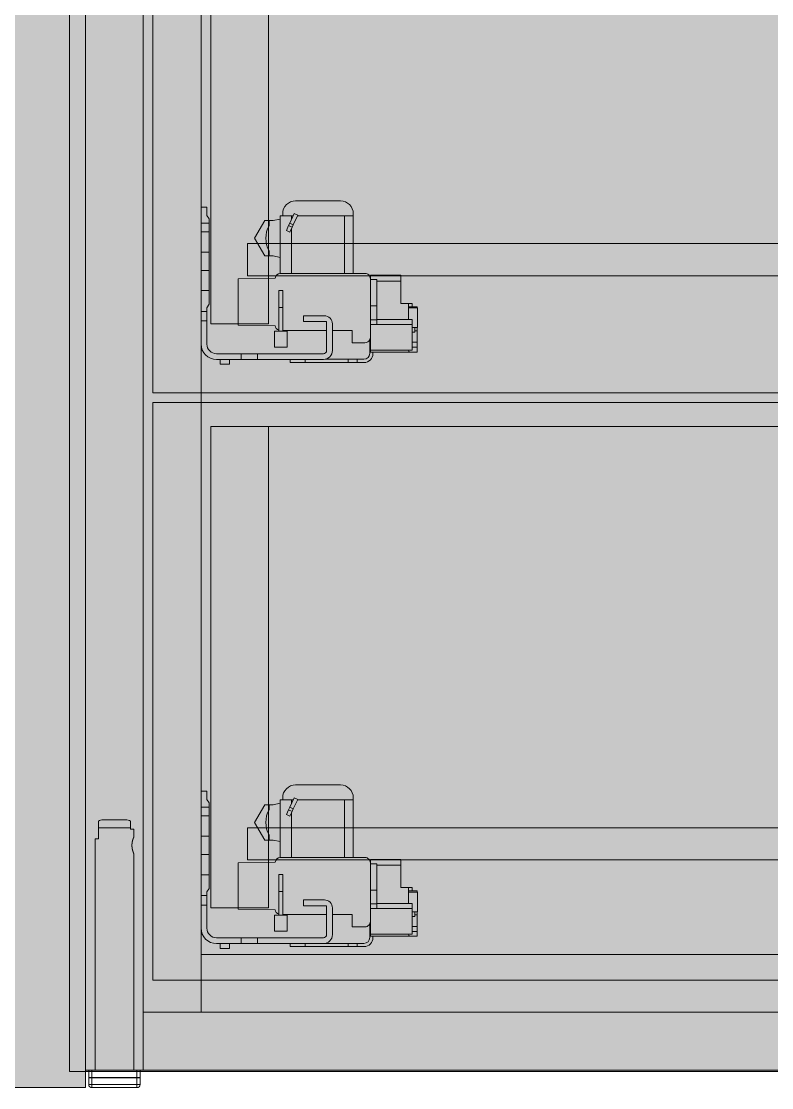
# Model space of a CAD drawing. Header units: millimetres. Extents: x 126 to 12547, y 1644 to 26714.
# Drawn here: x 11125.9 to 11359.6, y 3259.5 to 3591.8 of the extents above; entities that cross this region are included whole.
import ezdxf

# ---------------------------------------------------------------- set-up
doc = ezdxf.new("R2010")
doc.units = ezdxf.units.MM
for name, color, linetype, lineweight in [('F_FERRAMENTA', 253, 'Continuous', 5), ('F_Guide', 1, 'Continuous', 9), ('F_MULTI laminato OPACO', 1, 'Continuous', 5), ('F_MULTI laminato OPACO_retino', 1, 'Continuous', 5), ('F_MULTI tessuto', 151, 'Continuous', 5), ('F_Retini', 252, 'Continuous', 5)]:
    doc.layers.add(name, color=color, linetype=linetype, lineweight=lineweight)

# ---------------------------------------------------------------- blocks, each defined once
blk = doc.blocks.new('V_CAS.ra INTERNA_ prospetto fronte')
at = {"layer": 'F_Guide'}
for p, q in [((54000.26, 11341.95), (54014.26, 11341.95)), ((53996.26, 11337.33), (53996.26, 11337.95)), ((53996.26, 11337.33), (54013.62, 11337.33)), ((53996.26, 11319.35), (53996.26, 11337.33)), ((53999.01, 11319.35), (53999.01, 11337.33)), ((54013.56, 11337.47), (54014.64, 11337.98)), ((54014.96, 11334.5), (54013.56, 11337.47)), ((54016.05, 11335.01), (54014.64, 11337.98)), ((54014.95, 11337.33), (54015.51, 11337.33)), ((54015.51, 11337.33), (54019.03, 11337.33)), ((54015.51, 11336.13), (54015.51, 11337.33)), ((54018.26, 11337.33), (54018.26, 11337.95)), ((54019.03, 11319.35), (54019.03, 11337.33)), ((54041.18, 11336.34), (54041.88, 11337.41)), ((54041.88, 11340.03), (54043.68, 11340.03)), ((54041.88, 11337.41), (54041.88, 11340.03)), ((54043.68, 11297.33), (54043.68, 11340.03)), ((54014.96, 11334.5), (54016.05, 11335.01)), ((54015.32, 11333.73), (54014.96, 11334.5)), ((54015.32, 11333.73), (54016.41, 11334.24)), ((54016.03, 11332.23), (54015.32, 11333.73)), ((54016.41, 11334.24), (54016.05, 11335.01)), ((54017.12, 11332.74), (54016.41, 11334.24)), ((54021.25, 11335.8), (54019.03, 11336.26)), ((54021.25, 11335.8), (54023.87, 11335.8)), ((54022.51, 11334.18), (54022.51, 11335.8)), ((54027.07, 11330.3), (54023.87, 11335.8)), ((54041.18, 11309.72), (54041.18, 11336.34)), ((54041.18, 11335.03), (54043.68, 11335.03)), ((54015.51, 11319.35), (54015.51, 11333.33)), ((54016.03, 11332.23), (54017.12, 11332.74)), ((54023.87, 11324.8), (54027.07, 11330.3)), ((54019.03, 11324.33), (54021.25, 11324.8)), ((54021.25, 11324.8), (54023.87, 11324.8)), ((54022.51, 11324.8), (54022.51, 11326.41)), ((53981.41, 11318.75), (53990.91, 11318.75)), ((53981.41, 11310), (53981.41, 11318.75)), ((53988.93, 11317.41), (53990.93, 11317.41)), ((53988.93, 11303.47), (53988.93, 11317.41)), ((53990.91, 11317.41), (53990.91, 11318.75)), ((53990.93, 11295.44), (53990.93, 11317.65)), ((53992.63, 11319.35), (54018.93, 11319.35)), ((54018.97, 11319.35), (54019.03, 11319.35)), ((54032.17, 11317.65), (54020.62, 11317.86)), ((54032.17, 11303.25), (54032.17, 11317.65)), ((53981.41, 11316.95), (53988.93, 11316.95)), ((54018.23, 11314.05), (54019.48, 11314.05)), ((54018.23, 11301.35), (54018.23, 11314.05)), ((54019.48, 11301.35), (54019.48, 11314.05)), ((53976.31, 11308.59), (53979.11, 11308.59)), ((53976.31, 11302.46), (53976.31, 11308.59)), ((53976.41, 11308.92), (53979.11, 11308.92)), ((53976.41, 11308.59), (53976.41, 11308.92)), ((53977.91, 11310), (53981.41, 11310)), ((53977.91, 11308.92), (53977.91, 11310)), ((53979.11, 11305.02), (53979.11, 11310)), ((53988.93, 11309.2), (53990.93, 11309.2)), ((54018.23, 11308.75), (54019.48, 11308.75)), ((54041.88, 11308.65), (54041.18, 11309.72)), ((54041.88, 11297.33), (54041.88, 11308.65)), ((54041.88, 11307.53), (54043.68, 11307.53)), ((53976.31, 11305.45), (53976.31, 11305.45)), ((53977.93, 11305.02), (53988.93, 11305.02)), ((53977.93, 11304.99), (53977.93, 11305.02)), ((53977.93, 11304.99), (53988.93, 11304.99)), ((53977.93, 11303.47), (53977.93, 11304.99)), ((53988.93, 11304.93), (53990.93, 11304.93)), ((54004.58, 11304.33), (54011.78, 11304.33)), ((54004.58, 11295.33), (54004.58, 11304.33)), ((54005.28, 11306.13), (54011.78, 11306.13)), ((54011.78, 11304.33), (54011.78, 11306.13)), ((54041.88, 11304.53), (54043.68, 11304.53)), ((53976.31, 11302.46), (53977.93, 11302.46)), ((53976.41, 11294.85), (53976.41, 11302.46)), ((53976.41, 11301.48), (53977.11, 11301.48)), ((53977.11, 11301), (53977.11, 11302.46)), ((53977.11, 11301), (53977.93, 11301)), ((53977.93, 11303.47), (53990.93, 11303.47)), ((53977.93, 11295.44), (53977.93, 11303.47)), ((53996.66, 11301.55), (54002.78, 11301.55)), ((53996.66, 11297.75), (53996.66, 11301.55)), ((54002.78, 11295.33), (54002.78, 11303.63)), ((54004.58, 11301.55), (54018.23, 11301.55)), ((54016.86, 11301.35), (54020.86, 11301.35)), ((54016.86, 11296.35), (54016.86, 11301.35)), ((54018.23, 11301.35), (54019.48, 11301.35)), ((54020.62, 11303.03), (54032.17, 11303.25)), ((54020.86, 11296.35), (54020.86, 11301.35)), ((53976.41, 11297.89), (53977.93, 11297.89)), ((53976.41, 11297.88), (53977.93, 11297.88)), ((53990.93, 11297.75), (53991.13, 11297.75)), ((53991.13, 11294.38), (53991.13, 11298.65)), ((53992.63, 11297.75), (53996.66, 11297.75)), ((53976.41, 11296.34), (53977.93, 11296.34)), ((53976.41, 11294.85), (53990.91, 11294.85)), ((53977.93, 11295.44), (53990.93, 11295.44)), ((53990.13, 11294.38), (53990.13, 11294.85)), ((53990.91, 11294.85), (53990.91, 11295.44)), ((54005.58, 11294.33), (54038.88, 11294.33)), ((54016.86, 11296.35), (54020.86, 11296.35)), ((54026.08, 11292.53), (54026.08, 11294.33)), ((54031.16, 11292.53), (54031.16, 11294.33)), ((53992.93, 11292.58), (54005.06, 11292.58)), ((53992.93, 11291.58), (54015.93, 11291.58)), ((53995.03, 11291.58), (53995.03, 11292.58)), ((53997.83, 11291.58), (53997.83, 11292.58)), ((54005.58, 11292.53), (54038.88, 11292.53)), ((54011.23, 11291.58), (54011.23, 11292.53)), ((54015.93, 11291.58), (54015.93, 11292.53)), ((54034.78, 11291.03), (54034.78, 11292.53)), ((54034.78, 11291.03), (54037.78, 11291.03)), ((54037.78, 11291.03), (54037.78, 11292.53)), ((54000.26, 11159.95), (54014.26, 11159.95)), ((54041.88, 11158.03), (54043.68, 11158.03)), ((54041.88, 11155.41), (54041.88, 11158.03)), ((54043.68, 11115.33), (54043.68, 11158.03)), ((53996.26, 11155.33), (53996.26, 11155.95)), ((53996.26, 11155.33), (54013.62, 11155.33)), ((53996.26, 11137.35), (53996.26, 11155.33)), ((53999.01, 11137.35), (53999.01, 11155.33)), ((54013.56, 11155.47), (54014.64, 11155.98)), ((54014.96, 11152.5), (54013.56, 11155.47)), ((54016.05, 11153.01), (54014.64, 11155.98)), ((54014.95, 11155.33), (54015.51, 11155.33)), ((54015.51, 11155.33), (54019.03, 11155.33)), ((54015.51, 11154.13), (54015.51, 11155.33)), ((54018.26, 11155.33), (54018.26, 11155.95)), ((54019.03, 11137.35), (54019.03, 11155.33)), ((54021.25, 11153.8), (54019.03, 11154.26)), ((54041.18, 11154.34), (54041.88, 11155.41)), ((54041.18, 11127.72), (54041.18, 11154.34)), ((54014.96, 11152.5), (54016.05, 11153.01)), ((54015.32, 11151.73), (54014.96, 11152.5)), ((54015.32, 11151.73), (54016.41, 11152.24)), ((54016.03, 11150.23), (54015.32, 11151.73)), ((54015.51, 11137.35), (54015.51, 11151.33)), ((54016.41, 11152.24), (54016.05, 11153.01)), ((54017.12, 11150.74), (54016.41, 11152.24)), ((54021.25, 11153.8), (54023.87, 11153.8)), ((54022.51, 11152.18), (54022.51, 11153.8)), ((54027.07, 11148.3), (54023.87, 11153.8)), ((54041.18, 11153.03), (54043.68, 11153.03)), ((54016.03, 11150.23), (54017.12, 11150.74)), ((54023.87, 11142.8), (54027.07, 11148.3)), ((54022.51, 11142.8), (54022.51, 11144.41)), ((54019.03, 11142.33), (54021.25, 11142.8)), ((54021.25, 11142.8), (54023.87, 11142.8)), ((53981.41, 11136.75), (53990.91, 11136.75)), ((53981.41, 11128), (53981.41, 11136.75)), ((53981.41, 11134.95), (53988.93, 11134.95)), ((53988.93, 11135.41), (53990.93, 11135.41)), ((53988.93, 11121.47), (53988.93, 11135.41)), ((53990.91, 11135.41), (53990.91, 11136.75)), ((53990.93, 11113.44), (53990.93, 11135.65)), ((53992.63, 11137.35), (54018.93, 11137.35)), ((54018.97, 11137.35), (54019.03, 11137.35)), ((54032.17, 11135.65), (54020.62, 11135.86)), ((54032.17, 11121.25), (54032.17, 11135.65)), ((54018.23, 11132.05), (54019.48, 11132.05)), ((54018.23, 11119.35), (54018.23, 11132.05)), ((54019.48, 11119.35), (54019.48, 11132.05)), ((53977.91, 11128), (53981.41, 11128)), ((53977.91, 11126.92), (53977.91, 11128)), ((53979.11, 11123.02), (53979.11, 11128)), ((54041.88, 11126.65), (54041.18, 11127.72)), ((53976.31, 11126.59), (53979.11, 11126.59)), ((53976.31, 11120.46), (53976.31, 11126.59)), ((53976.41, 11126.92), (53979.11, 11126.92)), ((53976.41, 11126.59), (53976.41, 11126.92)), ((53988.93, 11127.2), (53990.93, 11127.2)), ((54018.23, 11126.75), (54019.48, 11126.75)), ((54041.88, 11115.33), (54041.88, 11126.65)), ((54041.88, 11125.53), (54043.68, 11125.53)), ((53976.31, 11123.45), (53976.31, 11123.45)), ((53977.93, 11123.02), (53988.93, 11123.02)), ((53977.93, 11122.99), (53977.93, 11123.02)), ((53977.93, 11122.99), (53988.93, 11122.99)), ((53977.93, 11121.47), (53977.93, 11122.99)), ((53977.93, 11121.47), (53990.93, 11121.47)), ((53977.93, 11113.44), (53977.93, 11121.47)), ((53988.93, 11122.93), (53990.93, 11122.93)), ((54002.78, 11113.33), (54002.78, 11121.63)), ((54004.58, 11122.33), (54011.78, 11122.33)), ((54004.58, 11113.33), (54004.58, 11122.33)), ((54005.28, 11124.13), (54011.78, 11124.13)), ((54011.78, 11122.33), (54011.78, 11124.13)), ((54020.62, 11121.03), (54032.17, 11121.25)), ((54041.88, 11122.53), (54043.68, 11122.53)), ((53976.31, 11120.46), (53977.93, 11120.46)), ((53976.41, 11112.85), (53976.41, 11120.46)), ((53976.41, 11119.48), (53977.11, 11119.48)), ((53977.11, 11119), (53977.11, 11120.46)), ((53977.11, 11119), (53977.93, 11119)), ((53996.66, 11119.55), (54002.78, 11119.55)), ((53996.66, 11115.75), (53996.66, 11119.55)), ((54004.58, 11119.55), (54018.23, 11119.55)), ((54016.86, 11119.35), (54020.86, 11119.35)), ((54016.86, 11114.35), (54016.86, 11119.35)), ((54018.23, 11119.35), (54019.48, 11119.35)), ((54020.86, 11114.35), (54020.86, 11119.35)), ((53976.41, 11115.89), (53977.93, 11115.89)), ((53976.41, 11115.88), (53977.93, 11115.88)), ((53976.41, 11114.34), (53977.93, 11114.34)), ((53990.93, 11115.75), (53991.13, 11115.75)), ((53991.13, 11112.38), (53991.13, 11116.65)), ((53992.63, 11115.75), (53996.66, 11115.75)), ((54016.86, 11114.35), (54020.86, 11114.35)), ((53976.41, 11112.85), (53990.91, 11112.85)), ((53977.93, 11113.44), (53990.93, 11113.44)), ((53990.13, 11112.38), (53990.13, 11112.85)), ((53990.91, 11112.85), (53990.91, 11113.44)), ((54005.58, 11112.33), (54038.88, 11112.33)), ((54026.08, 11110.53), (54026.08, 11112.33)), ((54031.16, 11110.53), (54031.16, 11112.33)), ((53992.93, 11110.58), (54005.06, 11110.58)), ((53992.93, 11109.58), (54015.93, 11109.58)), ((53995.03, 11109.58), (53995.03, 11110.58)), ((53997.83, 11109.58), (53997.83, 11110.58)), ((54005.58, 11110.53), (54038.88, 11110.53)), ((54011.23, 11109.58), (54011.23, 11110.53)), ((54015.93, 11109.58), (54015.93, 11110.53)), ((54034.78, 11109.03), (54034.78, 11110.53)), ((54034.78, 11109.03), (54037.78, 11109.03)), ((54037.78, 11109.03), (54037.78, 11110.53))]:
    blk.add_line(p, q, dxfattribs=at)
for points in [[(54041.18, 11332.28), (54043.68, 11332.28), (54043.68, 11325.98), (54041.18, 11325.98)], [(54041.18, 11320.28), (54043.68, 11320.28), (54043.68, 11313.98), (54041.18, 11313.98)], [(54041.18, 11150.28), (54043.68, 11150.28), (54043.68, 11143.98), (54041.18, 11143.98)], [(54041.18, 11138.28), (54043.68, 11138.28), (54043.68, 11131.98), (54041.18, 11131.98)]]:
    blk.add_lwpolyline(points, close=True, dxfattribs=at)
for centre, radius, start, end in [((54000.26, 11337.95), 4, 90.0002, 180), ((54014.26, 11337.95), 4, 0, 90.0002), ((54015.45, 11330.3), 8.06, 331.1543, 28.8457), ((53992.63, 11317.65), 1.7, 89.9996, 180), ((54018.93, 11317.65), 1.7, 7.2421, 90), ((54005.28, 11303.63), 2.5, 89.9999, 180), ((54018.93, 11303.25), 1.7, 288.8761, 352.7579), ((53992.63, 11299.45), 1.7, 180, 270.0004), ((54038.88, 11297.33), 3, 270.0002, 0), ((54038.88, 11297.33), 4.8, 270.0001, 0), ((53992.93, 11294.38), 2.8, 180, 270), ((53992.93, 11294.38), 1.8, 180, 270), ((54005.58, 11295.33), 2.8, 180, 269.9999), ((54005.58, 11295.33), 1, 180, 269.9997), ((54000.26, 11155.95), 4, 90.0002, 180), ((54014.26, 11155.95), 4, 0, 90.0002), ((54015.45, 11148.3), 8.06, 331.1543, 28.8457), ((53992.63, 11135.65), 1.7, 89.9996, 180), ((54018.93, 11135.65), 1.7, 7.2421, 90), ((54005.28, 11121.63), 2.5, 89.9999, 180), ((54018.93, 11121.25), 1.7, 288.8761, 352.7579), ((53992.63, 11117.45), 1.7, 180, 270.0004), ((54038.88, 11115.33), 3, 270.0002, 0), ((54038.88, 11115.33), 4.8, 270.0001, 0), ((53992.93, 11112.38), 2.8, 180, 270), ((53992.93, 11112.38), 1.8, 180, 270), ((54005.58, 11113.33), 2.8, 180, 269.9999), ((54005.58, 11113.33), 1, 180, 269.9997)]:
    blk.add_arc(centre, radius, start, end, dxfattribs=at)
for centre in [(53978.73, 11296.65), (53978.73, 11114.65)]:
    blk.add_ellipse(centre, major_axis=(0, 1.8), ratio=0.267949, start_param=3.141598, end_param=3.9721, dxfattribs=at)
at = {"layer": 'F_MULTI tessuto'}
for points in [[(54061.68, 11649.13), (54043.68, 11649.13), (54043.68, 11089.13), (54061.68, 11089.13)], [(53682.68, 11282.13), (53682.68, 11462.13), (54058.68, 11462.13), (54058.68, 11282.13)], [(54022.68, 11453.63), (53718.68, 11453.63), (53718.68, 11328.63), (54022.68, 11328.63)], [(54040.68, 11303.63), (54022.68, 11303.63), (54022.68, 11453.63), (54040.68, 11453.63)], [(53712.18, 11328.63), (54029.18, 11328.63), (54029.18, 11318.63), (53712.18, 11318.63)], [(53682.68, 11099.13), (53682.68, 11279.13), (54058.68, 11279.13), (54058.68, 11099.13)], [(54022.68, 11271.63), (53718.68, 11271.63), (53718.68, 11146.63), (54022.68, 11146.63)], [(54040.68, 11121.63), (54022.68, 11121.63), (54022.68, 11271.63), (54040.68, 11271.63)], [(53712.18, 11146.63), (54029.18, 11146.63), (54029.18, 11136.63), (53712.18, 11136.63)], [(53697.68, 11089.13), (53697.68, 11107.13), (54043.68, 11107.13), (54043.68, 11089.13)]]:
    blk.add_lwpolyline(points, close=True, dxfattribs=at)
blk = doc.blocks.new('ARMADIO_camera master_prospetto_fronte_aperto')
at = {"layer": 'F_MULTI laminato OPACO_retino', "transparency": 33554687}
h = blk.add_hatch(color=9, dxfattribs=at)
h.dxf.hatch_style = 1
h.paths.add_polyline_path([(61944.93, 11065.63), (61984.93, 11065.63), (61984.93, 13145.63), (61944.93, 13145.63)])
at = {"layer": 'F_FERRAMENTA'}
for p, q in [((61988.93, 11143.13), (61988.93, 11148.63)), ((61990.43, 11149.13), (61997.43, 11149.13)), ((61998.93, 11146.13), (61998.93, 11148.63)), ((61988.93, 11146.63), (61998.93, 11146.63)), ((61998.93, 11146.13), (61999.93, 11146.13)), ((61999.93, 11143.63), (61999.93, 11146.13)), ((61987.93, 11143.13), (61988.93, 11143.13)), ((61987.93, 11071.13), (61987.93, 11143.13)), ((61999.38, 11141.22), (61999.39, 11141.23)), ((61999.38, 11141.2), (61999.38, 11141.22)), ((61999.38, 11141.19), (61999.38, 11141.2)), ((61999.38, 11141.17), (61999.38, 11141.19)), ((61999.38, 11141.16), (61999.38, 11141.17)), ((61999.38, 11141.14), (61999.38, 11141.16)), ((61999.38, 11141.13), (61999.38, 11141.14)), ((61999.38, 11141.11), (61999.38, 11141.13)), ((61999.38, 11141.1), (61999.38, 11141.11)), ((61999.38, 11141.08), (61999.38, 11141.1)), ((61999.38, 11141.07), (61999.38, 11141.08)), ((61999.38, 11141.05), (61999.38, 11141.07)), ((61999.38, 11141.04), (61999.38, 11141.05)), ((61999.39, 11141.02), (61999.38, 11141.04)), ((61999.39, 11141.46), (61999.4, 11141.47)), ((61999.39, 11141.44), (61999.39, 11141.46)), ((61999.39, 11141.43), (61999.39, 11141.44)), ((61999.39, 11141.41), (61999.39, 11141.43)), ((61999.39, 11141.4), (61999.39, 11141.41)), ((61999.39, 11141.38), (61999.39, 11141.4)), ((61999.39, 11141.37), (61999.39, 11141.38)), ((61999.39, 11141.35), (61999.39, 11141.37)), ((61999.39, 11141.34), (61999.39, 11141.35)), ((61999.39, 11141.32), (61999.39, 11141.34)), ((61999.39, 11141.31), (61999.39, 11141.32)), ((61999.39, 11141.29), (61999.39, 11141.31)), ((61999.39, 11141.28), (61999.39, 11141.29)), ((61999.39, 11141.26), (61999.39, 11141.28)), ((61999.39, 11141.25), (61999.39, 11141.26)), ((61999.39, 11141.23), (61999.39, 11141.25)), ((61999.39, 11141.01), (61999.39, 11141.02)), ((61999.39, 11140.99), (61999.39, 11141.01)), ((61999.39, 11140.98), (61999.39, 11140.99)), ((61999.39, 11140.96), (61999.39, 11140.98)), ((61999.39, 11140.95), (61999.39, 11140.96)), ((61999.39, 11140.93), (61999.39, 11140.95)), ((61999.39, 11140.92), (61999.39, 11140.93)), ((61999.39, 11140.9), (61999.39, 11140.92)), ((61999.4, 11141.59), (61999.41, 11141.61)), ((61999.4, 11141.58), (61999.4, 11141.59)), ((61999.4, 11141.56), (61999.4, 11141.58)), ((61999.4, 11141.55), (61999.4, 11141.56)), ((61999.4, 11141.53), (61999.4, 11141.55)), ((61999.4, 11141.52), (61999.4, 11141.53)), ((61999.4, 11141.5), (61999.4, 11141.52)), ((61999.4, 11141.49), (61999.4, 11141.5)), ((61999.4, 11141.47), (61999.4, 11141.49)), ((61999.41, 11141.7), (61999.42, 11141.72)), ((61999.41, 11141.69), (61999.41, 11141.7)), ((61999.41, 11141.67), (61999.41, 11141.69)), ((61999.41, 11141.65), (61999.41, 11141.67)), ((61999.41, 11141.64), (61999.41, 11141.65)), ((61999.41, 11141.62), (61999.41, 11141.64)), ((61999.41, 11141.61), (61999.41, 11141.62)), ((61999.42, 11141.79), (61999.43, 11141.81)), ((61999.42, 11141.78), (61999.42, 11141.79)), ((61999.42, 11141.76), (61999.42, 11141.78)), ((61999.42, 11141.75), (61999.42, 11141.76)), ((61999.42, 11141.73), (61999.42, 11141.75)), ((61999.42, 11141.72), (61999.42, 11141.73)), ((61999.43, 11141.86), (61999.44, 11141.88)), ((61999.43, 11141.85), (61999.43, 11141.86)), ((61999.43, 11141.84), (61999.43, 11141.85)), ((61999.43, 11141.82), (61999.43, 11141.84)), ((61999.43, 11141.81), (61999.43, 11141.82)), ((61999.44, 11141.94), (61999.45, 11141.95)), ((61999.44, 11141.92), (61999.44, 11141.94)), ((61999.44, 11141.91), (61999.44, 11141.92)), ((61999.44, 11141.89), (61999.44, 11141.91)), ((61999.44, 11141.88), (61999.44, 11141.89)), ((61999.45, 11142), (61999.46, 11142.01)), ((61999.45, 11141.98), (61999.45, 11142)), ((61999.45, 11141.97), (61999.45, 11141.98)), ((61999.45, 11141.95), (61999.45, 11141.97)), ((61999.46, 11142.06), (61999.47, 11142.07)), ((61999.46, 11142.04), (61999.46, 11142.06)), ((61999.46, 11142.03), (61999.46, 11142.04)), ((61999.46, 11142.01), (61999.46, 11142.03)), ((61999.47, 11142.11), (61999.48, 11142.13)), ((61999.47, 11142.1), (61999.47, 11142.11)), ((61999.47, 11142.08), (61999.47, 11142.1)), ((61999.47, 11142.07), (61999.47, 11142.08)), ((61999.48, 11142.17), (61999.49, 11142.18)), ((61999.48, 11142.16), (61999.48, 11142.17)), ((61999.48, 11142.14), (61999.48, 11142.16)), ((61999.48, 11142.13), (61999.48, 11142.14)), ((61999.49, 11142.23), (61999.5, 11142.24)), ((61999.49, 11142.21), (61999.49, 11142.23)), ((61999.49, 11142.2), (61999.49, 11142.21)), ((61999.49, 11142.18), (61999.49, 11142.2)), ((61999.5, 11142.27), (61999.51, 11142.28)), ((61999.5, 11142.25), (61999.5, 11142.27)), ((61999.5, 11142.24), (61999.5, 11142.25)), ((61999.51, 11142.32), (61999.52, 11142.34)), ((61999.51, 11142.31), (61999.51, 11142.32)), ((61999.51, 11142.29), (61999.51, 11142.31)), ((61999.51, 11142.28), (61999.51, 11142.29)), ((61999.52, 11142.36), (61999.53, 11142.38)), ((61999.52, 11142.35), (61999.52, 11142.36)), ((61999.52, 11142.34), (61999.52, 11142.35)), ((61999.53, 11142.42), (61999.54, 11142.43)), ((61999.53, 11142.4), (61999.53, 11142.42)), ((61999.53, 11142.39), (61999.53, 11142.4)), ((61999.53, 11142.38), (61999.53, 11142.39)), ((61999.54, 11142.45), (61999.55, 11142.47)), ((61999.54, 11142.44), (61999.54, 11142.45)), ((61999.54, 11142.43), (61999.54, 11142.44)), ((61999.55, 11142.49), (61999.56, 11142.51)), ((61999.55, 11142.48), (61999.55, 11142.49)), ((61999.55, 11142.47), (61999.55, 11142.48)), ((61999.56, 11142.53), (61999.57, 11142.54)), ((61999.56, 11142.52), (61999.56, 11142.53)), ((61999.56, 11142.51), (61999.56, 11142.52)), ((61999.57, 11142.58), (61999.58, 11142.59)), ((61999.57, 11142.57), (61999.57, 11142.58)), ((61999.57, 11142.56), (61999.57, 11142.57)), ((61999.57, 11142.54), (61999.57, 11142.56)), ((61999.58, 11142.62), (61999.59, 11142.63)), ((61999.58, 11142.61), (61999.58, 11142.62)), ((61999.58, 11142.59), (61999.58, 11142.61)), ((61999.59, 11142.65), (61999.6, 11142.67)), ((61999.59, 11142.64), (61999.59, 11142.65)), ((61999.59, 11142.63), (61999.59, 11142.64)), ((61999.6, 11142.69), (61999.61, 11142.7)), ((61999.6, 11142.68), (61999.6, 11142.69)), ((61999.6, 11142.67), (61999.6, 11142.68)), ((61999.61, 11142.72), (61999.62, 11142.74)), ((61999.61, 11142.71), (61999.61, 11142.72)), ((61999.61, 11142.7), (61999.61, 11142.71)), ((61999.62, 11142.76), (61999.63, 11142.77)), ((61999.62, 11142.75), (61999.62, 11142.76)), ((61999.62, 11142.74), (61999.62, 11142.75)), ((61999.63, 11142.79), (61999.64, 11142.8)), ((61999.63, 11142.78), (61999.63, 11142.79)), ((61999.63, 11142.77), (61999.63, 11142.78)), ((61999.64, 11142.82), (61999.65, 11142.84)), ((61999.64, 11142.81), (61999.64, 11142.82)), ((61999.64, 11142.8), (61999.64, 11142.81)), ((61999.65, 11142.86), (61999.66, 11142.87)), ((61999.65, 11142.85), (61999.65, 11142.86)), ((61999.65, 11142.84), (61999.65, 11142.85)), ((61999.66, 11142.9), (61999.67, 11142.91)), ((61999.66, 11142.89), (61999.66, 11142.9)), ((61999.66, 11142.88), (61999.66, 11142.89)), ((61999.66, 11142.87), (61999.66, 11142.88)), ((61999.67, 11142.93), (61999.68, 11142.94)), ((61999.67, 11142.92), (61999.67, 11142.93)), ((61999.67, 11142.91), (61999.67, 11142.92)), ((61999.68, 11142.96), (61999.69, 11142.97)), ((61999.68, 11142.95), (61999.68, 11142.96)), ((61999.68, 11142.94), (61999.68, 11142.95)), ((61999.69, 11142.99), (61999.7, 11143)), ((61999.69, 11142.98), (61999.69, 11142.99)), ((61999.69, 11142.97), (61999.69, 11142.98)), ((61999.7, 11143.02), (61999.71, 11143.03)), ((61999.7, 11143.01), (61999.7, 11143.02)), ((61999.7, 11143), (61999.7, 11143.01)), ((61999.71, 11143.05), (61999.72, 11143.06)), ((61999.71, 11143.04), (61999.71, 11143.05)), ((61999.71, 11143.03), (61999.71, 11143.04)), ((61999.72, 11143.08), (61999.73, 11143.09)), ((61999.72, 11143.07), (61999.72, 11143.08)), ((61999.72, 11143.06), (61999.72, 11143.07)), ((61999.73, 11143.11), (61999.74, 11143.12)), ((61999.73, 11143.1), (61999.73, 11143.11)), ((61999.73, 11143.09), (61999.73, 11143.1)), ((61999.73, 11143.09), (61999.73, 11143.09)), ((61999.74, 11143.14), (61999.75, 11143.15)), ((61999.74, 11143.13), (61999.74, 11143.14)), ((61999.74, 11143.12), (61999.74, 11143.13)), ((61999.75, 11143.17), (61999.76, 11143.18)), ((61999.75, 11143.16), (61999.75, 11143.17)), ((61999.75, 11143.15), (61999.75, 11143.16)), ((61999.76, 11143.19), (61999.77, 11143.2)), ((61999.76, 11143.18), (61999.76, 11143.19)), ((61999.76, 11143.18), (61999.76, 11143.18)), ((61999.77, 11143.23), (61999.78, 11143.23)), ((61999.77, 11143.22), (61999.77, 11143.23)), ((61999.77, 11143.21), (61999.77, 11143.22)), ((61999.77, 11143.2), (61999.77, 11143.21)), ((61999.78, 11143.25), (61999.79, 11143.26)), ((61999.78, 11143.24), (61999.78, 11143.25)), ((61999.78, 11143.23), (61999.78, 11143.24)), ((61999.79, 11143.28), (61999.8, 11143.28)), ((61999.79, 11143.27), (61999.79, 11143.28)), ((61999.79, 11143.26), (61999.79, 11143.27)), ((61999.8, 11143.31), (61999.81, 11143.31)), ((61999.8, 11143.3), (61999.8, 11143.31)), ((61999.8, 11143.29), (61999.8, 11143.3)), ((61999.8, 11143.28), (61999.8, 11143.29)), ((61999.81, 11143.34), (61999.82, 11143.34)), ((61999.81, 11143.33), (61999.81, 11143.34)), ((61999.81, 11143.32), (61999.81, 11143.33)), ((61999.81, 11143.31), (61999.81, 11143.32)), ((61999.82, 11143.36), (61999.83, 11143.36)), ((61999.82, 11143.35), (61999.82, 11143.36)), ((61999.82, 11143.34), (61999.82, 11143.35)), ((61999.83, 11143.38), (61999.84, 11143.39)), ((61999.83, 11143.38), (61999.83, 11143.38)), ((61999.83, 11143.37), (61999.83, 11143.38)), ((61999.83, 11143.36), (61999.83, 11143.37)), ((61999.84, 11143.41), (61999.85, 11143.42)), ((61999.84, 11143.4), (61999.84, 11143.41)), ((61999.84, 11143.4), (61999.84, 11143.4)), ((61999.84, 11143.39), (61999.84, 11143.4)), ((61999.85, 11143.44), (61999.86, 11143.45)), ((61999.85, 11143.43), (61999.85, 11143.44)), ((61999.85, 11143.43), (61999.85, 11143.43)), ((61999.85, 11143.42), (61999.85, 11143.43)), ((61999.85, 11143.42), (61999.85, 11143.42)), ((61999.86, 11143.46), (61999.87, 11143.47)), ((61999.86, 11143.46), (61999.86, 11143.46)), ((61999.86, 11143.45), (61999.86, 11143.46)), ((61999.86, 11143.45), (61999.86, 11143.45)), ((61999.87, 11143.49), (61999.88, 11143.5)), ((61999.87, 11143.49), (61999.87, 11143.49)), ((61999.87, 11143.48), (61999.87, 11143.49)), ((61999.87, 11143.47), (61999.87, 11143.48)), ((61999.87, 11143.47), (61999.87, 11143.47)), ((61999.88, 11143.51), (61999.89, 11143.52)), ((61999.88, 11143.51), (61999.88, 11143.51)), ((61999.88, 11143.5), (61999.88, 11143.51)), ((61999.88, 11143.5), (61999.88, 11143.5)), ((61999.88, 11143.5), (61999.88, 11143.5)), ((61999.89, 11143.54), (61999.9, 11143.54)), ((61999.89, 11143.54), (61999.89, 11143.54)), ((61999.89, 11143.53), (61999.89, 11143.54)), ((61999.89, 11143.53), (61999.89, 11143.53)), ((61999.89, 11143.52), (61999.89, 11143.53)), ((61999.89, 11143.52), (61999.89, 11143.52)), ((61999.9, 11143.56), (61999.91, 11143.57)), ((61999.9, 11143.56), (61999.9, 11143.56)), ((61999.9, 11143.56), (61999.9, 11143.56)), ((61999.9, 11143.55), (61999.9, 11143.56)), ((61999.9, 11143.55), (61999.9, 11143.55)), ((61999.9, 11143.54), (61999.9, 11143.55)), ((61999.91, 11143.59), (61999.91, 11143.59)), ((61999.91, 11143.59), (61999.92, 11143.59)), ((61999.91, 11143.58), (61999.91, 11143.59)), ((61999.91, 11143.58), (61999.91, 11143.58)), ((61999.91, 11143.58), (61999.91, 11143.58)), ((61999.91, 11143.57), (61999.91, 11143.58)), ((61999.91, 11143.58), (61999.91, 11143.58)), ((61999.91, 11143.57), (61999.91, 11143.57)), ((61999.91, 11143.57), (61999.91, 11143.57)), ((61999.92, 11143.61), (61999.93, 11143.62)), ((61999.92, 11143.61), (61999.92, 11143.61)), ((61999.92, 11143.61), (61999.92, 11143.61)), ((61999.92, 11143.61), (61999.92, 11143.61)), ((61999.92, 11143.61), (61999.92, 11143.61)), ((61999.92, 11143.61), (61999.92, 11143.61)), ((61999.92, 11143.6), (61999.92, 11143.61)), ((61999.92, 11143.6), (61999.92, 11143.6)), ((61999.92, 11143.6), (61999.92, 11143.6)), ((61999.92, 11143.6), (61999.92, 11143.6)), ((61999.92, 11143.6), (61999.92, 11143.6)), ((61999.92, 11143.59), (61999.92, 11143.6)), ((61999.93, 11143.63), (61999.93, 11143.63)), ((61999.93, 11143.63), (61999.93, 11143.63)), ((61999.93, 11143.63), (61999.93, 11143.63)), ((61999.93, 11143.63), (61999.93, 11143.63)), ((61999.93, 11143.62), (61999.93, 11143.63)), ((61999.93, 11143.63), (61999.93, 11143.63)), ((61999.93, 11143.62), (61999.93, 11143.62)), ((61999.93, 11143.62), (61999.93, 11143.62)), ((61999.93, 11143.62), (61999.93, 11143.62)), ((61999.93, 11143.62), (61999.93, 11143.62)), ((61999.93, 11143.62), (61999.93, 11143.62)), ((61999.93, 11143.62), (61999.93, 11143.62)), ((61999.93, 11143.62), (61999.93, 11143.62)), ((61999.93, 11143.62), (61999.93, 11143.62)), ((61999.93, 11143.62), (61999.93, 11143.62)), ((61999.39, 11140.89), (61999.39, 11140.9)), ((61999.39, 11140.87), (61999.39, 11140.89)), ((61999.39, 11140.86), (61999.39, 11140.87)), ((61999.39, 11140.84), (61999.39, 11140.86)), ((61999.39, 11140.83), (61999.39, 11140.84)), ((61999.39, 11140.81), (61999.39, 11140.83)), ((61999.39, 11140.79), (61999.39, 11140.81)), ((61999.4, 11140.78), (61999.39, 11140.79)), ((61999.4, 11140.76), (61999.4, 11140.78)), ((61999.4, 11140.75), (61999.4, 11140.76)), ((61999.4, 11140.73), (61999.4, 11140.75)), ((61999.4, 11140.72), (61999.4, 11140.73)), ((61999.4, 11140.7), (61999.4, 11140.72)), ((61999.4, 11140.69), (61999.4, 11140.7)), ((61999.4, 11140.67), (61999.4, 11140.69)), ((61999.4, 11140.66), (61999.4, 11140.67)), ((61999.41, 11140.64), (61999.4, 11140.66)), ((61999.41, 11140.63), (61999.41, 11140.64)), ((61999.41, 11140.61), (61999.41, 11140.63)), ((61999.41, 11140.6), (61999.41, 11140.61)), ((61999.41, 11140.58), (61999.41, 11140.6)), ((61999.41, 11140.57), (61999.41, 11140.58)), ((61999.41, 11140.55), (61999.41, 11140.57)), ((61999.42, 11140.54), (61999.41, 11140.55)), ((61999.42, 11140.52), (61999.42, 11140.54)), ((61999.42, 11140.51), (61999.42, 11140.52)), ((61999.42, 11140.49), (61999.42, 11140.51)), ((61999.42, 11140.48), (61999.42, 11140.49)), ((61999.42, 11140.46), (61999.42, 11140.48)), ((61999.43, 11140.45), (61999.42, 11140.46)), ((61999.43, 11140.43), (61999.43, 11140.45)), ((61999.43, 11140.42), (61999.43, 11140.43)), ((61999.43, 11140.4), (61999.43, 11140.42)), ((61999.43, 11140.39), (61999.43, 11140.4)), ((61999.44, 11140.37), (61999.43, 11140.39)), ((61999.44, 11140.36), (61999.44, 11140.37)), ((61999.44, 11140.34), (61999.44, 11140.36)), ((61999.44, 11140.33), (61999.44, 11140.34)), ((61999.44, 11140.31), (61999.44, 11140.33)), ((61999.45, 11140.3), (61999.44, 11140.31)), ((61999.45, 11140.28), (61999.45, 11140.3)), ((61999.45, 11140.27), (61999.45, 11140.28)), ((61999.45, 11140.26), (61999.45, 11140.27)), ((61999.46, 11140.24), (61999.45, 11140.26)), ((61999.46, 11140.23), (61999.46, 11140.24)), ((61999.46, 11140.21), (61999.46, 11140.23)), ((61999.46, 11140.2), (61999.46, 11140.21)), ((61999.47, 11140.18), (61999.46, 11140.2)), ((61999.47, 11140.17), (61999.47, 11140.18)), ((61999.47, 11140.15), (61999.47, 11140.17)), ((61999.47, 11140.14), (61999.47, 11140.15)), ((61999.48, 11140.13), (61999.47, 11140.14)), ((61999.48, 11140.11), (61999.48, 11140.13)), ((61999.48, 11140.1), (61999.48, 11140.11)), ((61999.48, 11140.08), (61999.48, 11140.1)), ((61999.49, 11140.07), (61999.48, 11140.08)), ((61999.49, 11140.05), (61999.49, 11140.07)), ((61999.49, 11140.04), (61999.49, 11140.05)), ((61999.49, 11140.03), (61999.49, 11140.04)), ((61999.5, 11140.01), (61999.49, 11140.03)), ((61999.5, 11140), (61999.5, 11140.01)), ((61999.5, 11139.99), (61999.5, 11140)), ((61999.51, 11139.97), (61999.5, 11139.99)), ((61999.51, 11139.96), (61999.51, 11139.97)), ((61999.51, 11139.94), (61999.51, 11139.96)), ((61999.51, 11139.93), (61999.51, 11139.94)), ((61999.52, 11139.92), (61999.51, 11139.93)), ((61999.52, 11139.9), (61999.52, 11139.92)), ((61999.52, 11139.89), (61999.52, 11139.9)), ((61999.53, 11139.88), (61999.52, 11139.89)), ((61999.53, 11139.86), (61999.53, 11139.88)), ((61999.53, 11139.85), (61999.53, 11139.86)), ((61999.53, 11139.84), (61999.53, 11139.85)), ((61999.54, 11139.82), (61999.53, 11139.84)), ((61999.54, 11139.81), (61999.54, 11139.82)), ((61999.54, 11139.8), (61999.54, 11139.81)), ((61999.55, 11139.78), (61999.54, 11139.8)), ((61999.55, 11139.77), (61999.55, 11139.78)), ((61999.55, 11139.76), (61999.55, 11139.77)), ((61999.56, 11139.75), (61999.55, 11139.76)), ((61999.56, 11139.73), (61999.56, 11139.75)), ((61999.56, 11139.72), (61999.56, 11139.73)), ((61999.57, 11139.71), (61999.56, 11139.72)), ((61999.57, 11139.7), (61999.57, 11139.71)), ((61999.57, 11139.68), (61999.57, 11139.7)), ((61999.57, 11139.67), (61999.57, 11139.68)), ((61999.58, 11139.66), (61999.57, 11139.67)), ((61999.58, 11139.65), (61999.58, 11139.66)), ((61999.58, 11139.63), (61999.58, 11139.65)), ((61999.59, 11139.62), (61999.58, 11139.63)), ((61999.59, 11139.61), (61999.59, 11139.62)), ((61999.59, 11139.6), (61999.59, 11139.61)), ((61999.6, 11139.59), (61999.59, 11139.6)), ((61999.6, 11139.57), (61999.6, 11139.59)), ((61999.6, 11139.56), (61999.6, 11139.57)), ((61999.61, 11139.55), (61999.6, 11139.56)), ((61999.61, 11139.54), (61999.61, 11139.55)), ((61999.61, 11139.53), (61999.61, 11139.54)), ((61999.62, 11139.52), (61999.61, 11139.53)), ((61999.62, 11139.51), (61999.62, 11139.52)), ((61999.62, 11139.49), (61999.62, 11139.51)), ((61999.63, 11139.48), (61999.62, 11139.49)), ((61999.63, 11139.47), (61999.63, 11139.48)), ((61999.63, 11139.46), (61999.63, 11139.47)), ((61999.64, 11139.45), (61999.63, 11139.46)), ((61999.64, 11139.44), (61999.64, 11139.45)), ((61999.64, 11139.43), (61999.64, 11139.44)), ((61999.65, 11139.42), (61999.64, 11139.43)), ((61999.65, 11139.41), (61999.65, 11139.42)), ((61999.65, 11139.4), (61999.65, 11139.41)), ((61999.66, 11139.39), (61999.65, 11139.4)), ((61999.66, 11139.37), (61999.66, 11139.39)), ((61999.66, 11139.36), (61999.66, 11139.37)), ((61999.66, 11139.35), (61999.66, 11139.36)), ((61999.67, 11139.34), (61999.66, 11139.35)), ((61999.67, 11139.33), (61999.67, 11139.34)), ((61999.67, 11139.32), (61999.67, 11139.33)), ((61999.68, 11139.31), (61999.67, 11139.32)), ((61999.68, 11139.3), (61999.68, 11139.31)), ((61999.68, 11139.29), (61999.68, 11139.3)), ((61999.69, 11139.28), (61999.68, 11139.29)), ((61999.69, 11139.27), (61999.69, 11139.28)), ((61999.69, 11139.26), (61999.69, 11139.27)), ((61999.7, 11139.25), (61999.69, 11139.26)), ((61999.7, 11139.24), (61999.7, 11139.25)), ((61999.7, 11139.23), (61999.7, 11139.24)), ((61999.71, 11139.22), (61999.7, 11139.23)), ((61999.71, 11139.21), (61999.71, 11139.22)), ((61999.71, 11139.21), (61999.71, 11139.21)), ((61999.72, 11139.2), (61999.71, 11139.21)), ((61999.72, 11139.19), (61999.72, 11139.2)), ((61999.72, 11139.18), (61999.72, 11139.19)), ((61999.73, 11139.17), (61999.72, 11139.18)), ((61999.73, 11139.16), (61999.73, 11139.17)), ((61999.73, 11139.15), (61999.73, 11139.16)), ((61999.73, 11139.14), (61999.73, 11139.15)), ((61999.74, 11139.13), (61999.73, 11139.14)), ((61999.74, 11139.12), (61999.74, 11139.13)), ((61999.74, 11139.11), (61999.74, 11139.12)), ((61999.75, 11139.1), (61999.74, 11139.11)), ((61999.75, 11139.09), (61999.75, 11139.1)), ((61999.75, 11139.09), (61999.75, 11139.09)), ((61999.76, 11139.08), (61999.75, 11139.09)), ((61999.76, 11139.07), (61999.76, 11139.08)), ((61999.76, 11139.06), (61999.76, 11139.07)), ((61999.77, 11139.05), (61999.76, 11139.06)), ((61999.77, 11139.04), (61999.77, 11139.05)), ((61999.77, 11139.03), (61999.77, 11139.04)), ((61999.77, 11139.03), (61999.77, 11139.03)), ((61999.78, 11139.02), (61999.77, 11139.03)), ((61999.78, 11139.01), (61999.78, 11139.02)), ((61999.78, 11139), (61999.78, 11139.01)), ((61999.79, 11138.99), (61999.78, 11139)), ((61999.79, 11138.99), (61999.79, 11138.99)), ((61999.79, 11138.98), (61999.79, 11138.99)), ((61999.8, 11138.97), (61999.79, 11138.98)), ((61999.8, 11138.96), (61999.8, 11138.97)), ((61999.8, 11138.95), (61999.8, 11138.96)), ((61999.8, 11138.95), (61999.8, 11138.95)), ((61999.81, 11138.94), (61999.8, 11138.95)), ((61999.81, 11138.93), (61999.81, 11138.94)), ((61999.81, 11138.92), (61999.81, 11138.93)), ((61999.81, 11138.92), (61999.81, 11138.92)), ((61999.82, 11138.91), (61999.81, 11138.92)), ((61999.82, 11138.9), (61999.82, 11138.91)), ((61999.82, 11138.9), (61999.82, 11138.9)), ((61999.83, 11138.89), (61999.82, 11138.9)), ((61999.83, 11138.88), (61999.83, 11138.89)), ((61999.83, 11138.87), (61999.83, 11138.88)), ((61999.83, 11138.87), (61999.83, 11138.87)), ((61999.84, 11138.86), (61999.83, 11138.87)), ((61999.84, 11138.85), (61999.84, 11138.86)), ((61999.84, 11138.85), (61999.84, 11138.85)), ((61999.84, 11138.84), (61999.84, 11138.85)), ((61999.85, 11138.84), (61999.84, 11138.84)), ((61999.85, 11138.83), (61999.85, 11138.84)), ((61999.85, 11138.82), (61999.85, 11138.83)), ((61999.85, 11138.82), (61999.85, 11138.82)), ((61999.85, 11138.81), (61999.85, 11138.82)), ((61999.86, 11138.81), (61999.85, 11138.81)), ((61999.86, 11138.8), (61999.86, 11138.81)), ((61999.86, 11138.79), (61999.86, 11138.8)), ((61999.86, 11138.79), (61999.86, 11138.79)), ((61999.87, 11138.78), (61999.86, 11138.79)), ((61999.87, 11138.78), (61999.87, 11138.78)), ((61999.87, 11138.77), (61999.87, 11138.78)), ((61999.87, 11138.77), (61999.87, 11138.77)), ((61999.87, 11138.76), (61999.87, 11138.77)), ((61999.88, 11138.76), (61999.87, 11138.76)), ((61999.88, 11138.75), (61999.88, 11138.76)), ((61999.88, 11138.75), (61999.88, 11138.75)), ((61999.88, 11138.74), (61999.88, 11138.75)), ((61999.88, 11138.74), (61999.88, 11138.74)), ((61999.89, 11138.73), (61999.88, 11138.74)), ((61999.89, 11138.73), (61999.89, 11138.73)), ((61999.89, 11138.72), (61999.89, 11138.73)), ((61999.89, 11138.72), (61999.89, 11138.72)), ((61999.89, 11138.72), (61999.89, 11138.72)), ((61999.89, 11138.71), (61999.89, 11138.72)), ((61999.9, 11138.71), (61999.89, 11138.71)), ((61999.9, 11138.7), (61999.9, 11138.71)), ((61999.9, 11138.7), (61999.9, 11138.7)), ((61999.9, 11138.7), (61999.9, 11138.7)), ((61999.9, 11138.69), (61999.9, 11138.7)), ((61999.9, 11138.69), (61999.9, 11138.69)), ((61999.91, 11138.69), (61999.9, 11138.69)), ((61999.91, 11138.68), (61999.91, 11138.69)), ((61999.91, 11138.68), (61999.91, 11138.68)), ((61999.91, 11138.68), (61999.91, 11138.68)), ((61999.91, 11138.67), (61999.91, 11138.68)), ((61999.91, 11138.67), (61999.91, 11138.67)), ((61999.91, 11138.67), (61999.91, 11138.67)), ((61999.91, 11138.66), (61999.91, 11138.67)), ((61999.92, 11138.66), (61999.91, 11138.66)), ((61999.91, 11138.66), (61999.91, 11138.66)), ((61999.92, 11138.66), (61999.92, 11138.66)), ((61999.92, 11138.65), (61999.92, 11138.66)), ((61999.92, 11138.65), (61999.92, 11138.65)), ((61999.92, 11138.65), (61999.92, 11138.65)), ((61999.92, 11138.65), (61999.92, 11138.65)), ((61999.92, 11138.65), (61999.92, 11138.65)), ((61999.92, 11138.64), (61999.92, 11138.65)), ((61999.92, 11138.64), (61999.92, 11138.64)), ((61999.92, 11138.64), (61999.92, 11138.64)), ((61999.92, 11138.64), (61999.92, 11138.64)), ((61999.92, 11138.64), (61999.92, 11138.64)), ((61999.93, 11138.64), (61999.92, 11138.64)), ((61999.93, 11138.64), (61999.93, 11138.64)), ((61999.93, 11138.63), (61999.93, 11138.64)), ((61999.93, 11138.63), (61999.93, 11138.63)), ((61999.93, 11138.63), (61999.93, 11138.63)), ((61999.93, 11138.63), (61999.93, 11138.63)), ((61999.93, 11138.63), (61999.93, 11138.63)), ((61999.93, 11138.63), (61999.93, 11138.63)), ((61999.93, 11138.63), (61999.93, 11138.63)), ((61999.93, 11138.63), (61999.93, 11138.63)), ((61999.93, 11138.63), (61999.93, 11138.63)), ((61999.93, 11138.63), (61999.93, 11138.63)), ((61999.93, 11138.63), (61999.93, 11138.63)), ((61999.93, 11138.63), (61999.93, 11138.63)), ((61999.93, 11138.63), (61999.93, 11138.63)), ((61999.93, 11138.63), (61999.93, 11138.63)), ((61999.93, 11071.13), (61999.93, 11138.63)), ((61985.93, 11071.13), (62001.93, 11071.13)), ((61985.93, 11068.83), (61985.93, 11071.13)), ((61985.93, 11068.83), (62001.93, 11068.83)), ((61985.93, 11068.73), (62001.93, 11068.73)), ((61985.93, 11066.63), (61985.93, 11068.73)), ((61986.93, 11068.83), (61986.93, 11071.13)), ((61986.93, 11066.63), (61986.93, 11068.73)), ((61987.18, 11068.73), (61987.18, 11068.83)), ((61988.18, 11068.73), (61988.18, 11068.83)), ((61999.68, 11068.73), (61999.68, 11068.83)), ((62000.68, 11068.73), (62000.68, 11068.83)), ((62000.93, 11068.83), (62000.93, 11071.13)), ((62000.93, 11066.63), (62000.93, 11068.73)), ((62001.93, 11068.83), (62001.93, 11071.13)), ((62001.93, 11066.63), (62001.93, 11068.73)), ((61985.93, 11066.63), (62001.93, 11066.63)), ((61986.93, 11065.63), (61986.93, 11066.63)), ((61986.93, 11065.63), (62000.93, 11065.63)), ((62000.93, 11065.63), (62000.93, 11066.63))]:
    blk.add_line(p, q, dxfattribs=at)
for centre, radius, start, end in [((61990.43, 11146.63), 2.5, 90, 126.8699), ((61997.43, 11146.63), 2.5, 53.1301, 90), ((61986.93, 11066.63), 1, 180, 270), ((62000.93, 11066.63), 1, 270, 0)]:
    blk.add_arc(centre, radius, start, end, dxfattribs=at)
at = {"layer": 'F_MULTI laminato OPACO', "color": 1}
blk.add_lwpolyline([(61944.93, 11065.63), (61984.93, 11065.63), (61984.93, 13145.63), (61944.93, 13145.63)], close=True, dxfattribs=at)
at = {"layer": 'F_MULTI tessuto'}
for points in [[(62002.93, 11071.13), (61984.93, 11071.13), (61984.93, 13111.13), (62002.93, 13111.13)], [(62002.93, 11089.13), (62414.93, 11089.13), (62414.93, 11071.13), (62002.93, 11071.13)]]:
    blk.add_lwpolyline(points, close=True, dxfattribs=at)
at = {"color": 1, "xscale": -1}
blk.add_blockref('V_CAS.ra INTERNA_ prospetto fronte', (116064.61, 0), dxfattribs=at)
blk = doc.blocks.new('ARMADIO_camera master_prospetto_fronte_chiuso')
at = {"layer": 'F_MULTI laminato OPACO_retino', "true_color": 0x939598, "transparency": 33554636}
h = blk.add_hatch(color=252, dxfattribs=at)
h.dxf.hatch_style = 1
h.paths.add_polyline_path([(62429.93, 13120.63), (61979.93, 13120.63), (61979.93, 11070.63), (62429.93, 11070.63)])
at = {"layer": 'F_MULTI laminato OPACO', "color": 6}
blk.add_lwpolyline([(62429.93, 13120.63), (61979.93, 13120.63), (61979.93, 11070.63), (62429.93, 11070.63)], close=True, dxfattribs=at)
at = {"layer": 'F_Retini', "color": 1}
blk.add_blockref('ARMADIO_camera master_prospetto_fronte_aperto', (0, 0), dxfattribs=at)

msp = doc.modelspace()

# ---------------------------------------------------------------- block references
at = {"layer": 'F_Retini', "color": 1}
msp.add_blockref('ARMADIO_camera master_prospetto_fronte_chiuso', (-50839.06, -7806.09), dxfattribs=at)

doc.saveas('drawing.dxf')
